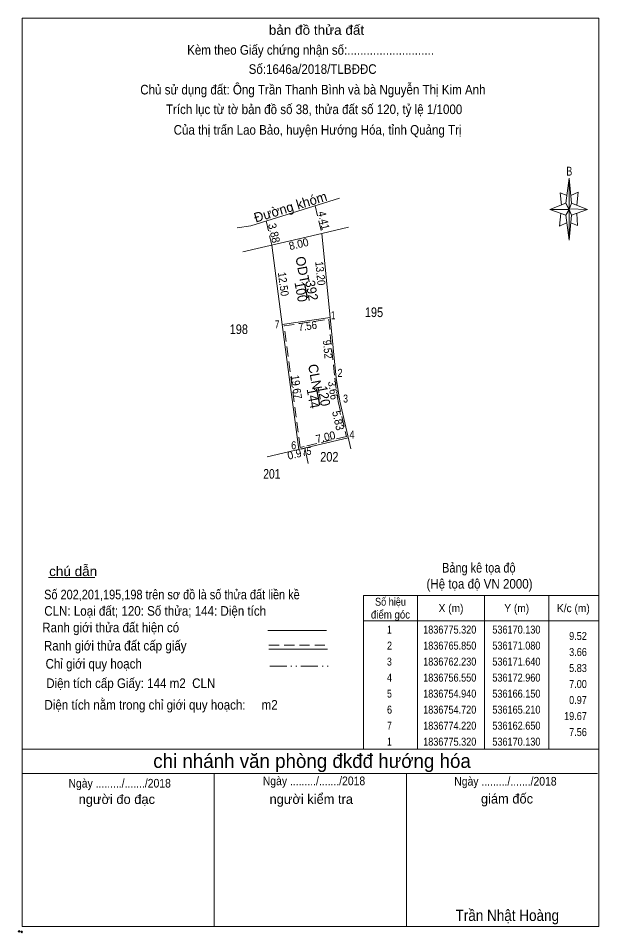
# Model space of a CAD drawing. Header units: centimetres. Extents: x 535572 to 536212, y 1836679 to 1836836.
# Drawn here: x 536121.4 to 536212, y 1836679.3 to 1836822 of the extents above; entities that cross this region are included whole.
import ezdxf
from ezdxf.enums import TextEntityAlignment as Align

# ---------------------------------------------------------------- set-up
doc = ezdxf.new("R2010")
doc.units = ezdxf.units.CM
doc.header["$LTSCALE"] = 0.53
doc.header["$PDMODE"] = 32
doc.header["$PDSIZE"] = 0.265
for name, pattern in [('DASH_DOUBLE_DOT', [9.2, 5, -1.2, 0.3, -1.2, 0.3, -1.2]), ('DOTTED', [1.5, 0.3, -1.2]), ('MEDIUM_DASHED', [4.5, 3, -1.5])]:
    doc.linetypes.add(name, pattern=pattern)
for name, color, linetype, lineweight in [('1', 7, 'DOTTED', 13), ('10', 7, 'Continuous', 25), ('17', 7, 'Continuous', 13), ('2', 7, 'Continuous', 13), ('5', 7, 'Continuous', 13), ('6', 7, 'Continuous', 13), ('63', 7, 'Continuous', 13), ('7', 7, 'Continuous', 13)]:
    doc.layers.add(name, color=color, linetype=linetype, lineweight=lineweight)

msp = doc.modelspace()

# ---------------------------------------------------------------- linework, layer by layer
at = {"layer": '1', "linetype": 'MEDIUM_DASHED'}
msp.add_lwpolyline([(536169.91, 1836775.03), (536170.83, 1836765.82), (536171.39, 1836762.18), (536172.66, 1836756.74), (536166.09, 1836755.18), (536165.42, 1836755.03), (536162.93, 1836774.01)], close=True, dxfattribs=at)
at = {"layer": '10'}
for p, q in [((536166.12, 1836780.54), (536166.52, 1836778.4)), ((536168, 1836764.11), (536168.46, 1836761.68))]:
    msp.add_line(p, q, dxfattribs=at)
at = {"layer": '17'}
msp.add_line((536126.14, 1836734.73), (536133.38, 1836734.73), dxfattribs=at)
at = {"layer": '2'}
msp.add_line((536162.65, 1836774.22), (536170.13, 1836775.32), dxfattribs=at)
at = {"layer": '5'}
for p, q in [((536122.04, 1836680.23), (536122.04, 1836822.03)), ((536206.91, 1836793.17), (536207.41, 1836797.07)), ((536207.81, 1836793.17), (536210.31, 1836792.17)), ((536206.91, 1836791.27), (536204.41, 1836792.17)), ((536207.81, 1836791.27), (536207.41, 1836787.37)), ((536208.61, 1836791.57), (536208.71, 1836789.67)), ((536208.71, 1836789.67), (536207.71, 1836790.07)), ((536122.04, 1836707.93), (536212.04, 1836707.93)), ((536122.04, 1836704.13), (536211.84, 1836704.13)), ((536122.04, 1836704.13), (536211.84, 1836704.13)), ((536122.04, 1836704.13), (536211.84, 1836704.13)), ((536152.04, 1836680.23), (536152.04, 1836704.13)), ((536182.04, 1836680.23), (536182.04, 1836704.13)), ((536212.04, 1836680.23), (536122.04, 1836680.23))]:
    msp.add_line(p, q, dxfattribs=at)
for points in [[(536122.04, 1836822.03), (536212.04, 1836822.03), (536212.04, 1836680.23)], [(536207.11, 1836794.37), (536206.01, 1836794.77), (536206.21, 1836792.87)], [(536207.71, 1836794.37), (536208.81, 1836794.87), (536208.61, 1836792.87)], [(536207.41, 1836792.17), (536206.91, 1836793.17), (536204.41, 1836792.17)], [(536206.11, 1836791.57), (536205.91, 1836789.57), (536207.01, 1836790.07)], [(536207.41, 1836792.17), (536207.81, 1836791.27), (536210.31, 1836792.17)]]:
    msp.add_lwpolyline(points, dxfattribs=at)
for points in [[(536207.41, 1836797.07), (536207.81, 1836793.17), (536207.41, 1836792.17)], [(536207.41, 1836792.17), (536204.41, 1836792.17), (536206.91, 1836793.17), (536207.81, 1836791.27), (536210.31, 1836792.17), (536207.41, 1836792.27)], [(536207.41, 1836792.17), (536207.41, 1836787.37), (536206.91, 1836791.27)]]:
    msp.add_lwpolyline(points, close=True, dxfattribs=at)
for p in [(536121.58, 1836679.47), (536121.98, 1836679.39)]:
    msp.add_point(p, dxfattribs=at)
at = {"layer": '6'}
for p, q in [((536160.42, 1836726.46), (536169.56, 1836726.46)), ((536160.56, 1836723.53), (536169.7, 1836723.53))]:
    msp.add_line(p, q, dxfattribs=at)
at = {"layer": '6', "linetype": 'MEDIUM_DASHED'}
msp.add_line((536160.56, 1836724.15), (536169.76, 1836724.15), dxfattribs=at)
at = {"layer": '63'}
for p, q in [((536183.74, 1836731.93), (536183.74, 1836707.93)), ((536194.24, 1836731.93), (536194.24, 1836707.93)), ((536204.24, 1836731.93), (536204.24, 1836707.93)), ((536175.34, 1836727.93), (536212.04, 1836727.93))]:
    msp.add_line(p, q, dxfattribs=at)
at = {"layer": '63', "linetype": 'DASH_DOUBLE_DOT'}
msp.add_line((536160.69, 1836720.9), (536169.89, 1836720.9), dxfattribs=at)
at = {"layer": '63'}
msp.add_lwpolyline([(536175.34, 1836731.93), (536212.04, 1836731.93), (536212.04, 1836707.93), (536175.34, 1836707.93)], close=True, dxfattribs=at)
at = {"layer": '7', "linetype": 'MEDIUM_DASHED'}
for p, q in [((536167.8, 1836792.75), (536168.81, 1836788.45)), ((536160.13, 1836790.39), (536161.02, 1836786.61))]:
    msp.add_line(p, q, dxfattribs=at)
at = {"layer": '7'}
for p, q in [((536156.48, 1836785.54), (536168.81, 1836788.45)), ((536168.81, 1836788.45), (536172.97, 1836789.43)), ((536171.08, 1836765.85), (536171.64, 1836762.23)), ((536171.64, 1836762.23), (536173.36, 1836754.83)), ((536172.96, 1836756.55), (536160.31, 1836753.56)), ((536166.15, 1836754.94), (536166.71, 1836752.54))]:
    msp.add_line(p, q, dxfattribs=at)
for points in [[(536155.62, 1836789.31), (536157.72, 1836789.65), (536171.6, 1836793.92)], [(536168.81, 1836788.45), (536170.13, 1836775.32), (536171.08, 1836765.85)], [(536165.21, 1836754.72), (536162.65, 1836774.22), (536161.02, 1836786.61)]]:
    msp.add_lwpolyline(points, dxfattribs=at)

# ---------------------------------------------------------------- texts
at = {"layer": '10'}
for s, p in [('ODT', (536165.4686, 1836780.542)), ('CLN', (536167.3928, 1836763.952))]:
    msp.add_text(s, height=1.5, rotation=280.449, dxfattribs=at).set_placement(p, align=Align.RIGHT)
at = {"layer": '10', "width": 0.95}
for s, p in [('392', (536166.5156, 1836779.391)), ('100', (536164.8366, 1836779.196)), ('144', (536166.7366, 1836762.556)), ('120', (536168.4266, 1836762.926))]:
    msp.add_text(s, height=1.5, rotation=280.449, dxfattribs=at).set_placement(p, align=Align.CENTER)
at = {"layer": '5'}
for s, height, width, p in [('bản đồ thửa đất', 1.5, 1.05, (536167.99, 1836819.45)), ('Kèm theo Giấy chứng nhận số:...........................', 1.5, 0.9, (536167.07, 1836816.34)), ('Số:1646a/2018/TLBĐĐC', 1.5, 0.9, (536167.39, 1836813.35)), ('Chủ sử dụng đất: Ông Trần Thanh Bình và bà Nguyễn Thị Kim Anh', 1.5, 0.9, (536167.43, 1836810.14)), ('Trích lục từ tờ bản đồ số 38, thửa đất số 120, tỷ lệ 1/1000 ', 1.5, 0.9, (536167.87, 1836807.07)), ('Của thị trấn Lao Bảo, huyện Hướng Hóa, tỉnh Quảng Trị', 1.5, 0.9, (536168.165, 1836803.86)), ('B', 1.378, 0.75, (536207.45, 1836797.47)), ('Ngày ........./......./2018', 1.35, 0.9, (536137.27, 1836701.92)), ('Ngày ........./......./2018', 1.35, 0.9, (536167.6, 1836702.29)), ('Ngày ........./......./2018', 1.35, 0.9, (536197.48, 1836702.23)), ('Trần Nhật Hoàng', 1.75, 0.9, (536197.775, 1836681.09))]:
    msp.add_text(s, height=height, dxfattribs=dict(at, width=width)).set_placement(p, align=Align.CENTER)
for s, height, p in [('chi nhánh văn phòng đkđđ hướng hóa', 2.187, (536167.295, 1836704.99)), ('người kiểm tra', 1.5, (536167.175, 1836699.37)), ('người đo đạc', 1.5, (536136.825, 1836699.35)), ('giám đốc', 1.5, (536197.725, 1836699.43))]:
    msp.add_text(s, height=height, dxfattribs=at).set_placement(p, align=Align.CENTER)
at = {"layer": '6'}
for s, width, p in [('chú dẫn', 1.05, (536130.01, 1836734.94)), ('Bảng kê tọa độ', 0.85, (536193.33, 1836735.49)), ('(Hệ tọa độ VN 2000)', 0.9, (536193.435, 1836732.98)), ('Ranh giới thửa đất hiện có ', 0.9, (536136.12, 1836726.16)), ('Ranh giới thửa đất cấp giấy', 0.9, (536136.58, 1836723.32)), ('Chỉ giới quy hoạch', 0.9, (536133.22, 1836720.5))]:
    msp.add_text(s, height=1.5, dxfattribs=dict(at, width=width)).set_placement(p, align=Align.CENTER)
for s, width, p in [('Số 202,201,195,198 trên sơ đồ là số thửa đất liền kề', 0.85, (536125.48, 1836731.31)), ('CLN: Loại đất; 120: Số thửa; 144: Diện tích', 0.9, (536125.5, 1836728.75)), ('Diện tích cấp Giấy: 144 m2  CLN', 0.9, (536125.81, 1836717.46)), ('Diện tích nằm trong chỉ giới quy hoạch:     m2', 0.9, (536125.53, 1836714.09))]:
    msp.add_text(s, height=1.5, dxfattribs=dict(at, width=width)).set_placement(p)
at = {"layer": '63'}
for s, rotation, width, p in [('13.20', 275.741, 0.9, (536167.9777, 1836782.1425)), ('12.50', 277.495, 0.9, (536162.2078, 1836780.4465)), ('7.56', 8.366, 0.9, (536166.6891, 1836773.3675)), ('9.52', 275.729, 0.9, (536169.1157, 1836770.2874)), ('19.67', 277.479, 0.9, (536164.254, 1836764.3814)), ('5.83', 283.083, 0.95, (536170.7636, 1836759.0815)), ('7.00', 13.301, 0.95, (536169.5412, 1836756.0373))]:
    msp.add_text(s, height=1.25, rotation=rotation, dxfattribs=dict(at, width=width)).set_placement(p, align=Align.CENTER)
for s, width, p in [(' 1', 0.75, (536170.94, 1836775.05)), (' 7', 0.8, (536162.22, 1836773.61)), (' 2', 0.85, (536172.07, 1836766.04)), (' 3', 0.8, (536172.9, 1836762.03)), (' 4', 0.85, (536173.92, 1836756.4)), (' 6', 0.85, (536164.83, 1836754.74)), (' 5', 0.8, (536167.19, 1836753.84)), ('9.52', 0.85, (536210.19, 1836724.96)), ('3.66', 0.85, (536210.19, 1836722.46)), ('5.83', 0.85, (536210.19, 1836719.96)), ('7.00', 0.85, (536210.19, 1836717.46)), ('0.97', 0.85, (536210.19, 1836714.96)), ('19.67', 0.85, (536210.19, 1836712.46)), ('7.56', 0.85, (536210.19, 1836709.96))]:
    msp.add_text(s, height=1.25, dxfattribs=dict(at, width=width)).set_placement(p, align=Align.RIGHT)
for s, width, p in [('Số hiệu', 0.85, (536179.54, 1836730.31)), ('điểm góc', 0.9, (536179.54, 1836728.31)), ('X (m)', 0.95, (536188.99, 1836729.31)), ('Y (m)', 0.95, (536199.245, 1836729.31)), ('K/c (m)', 0.95, (536208.085, 1836729.31)), (' 1', 0.75, (536179.19, 1836725.96)), ('1836775.320', 0.85, (536188.79, 1836725.96)), ('536170.130', 0.85, (536199.19, 1836725.96)), (' 2', 0.85, (536179.195, 1836723.46)), ('1836765.850', 0.85, (536188.79, 1836723.46)), ('536171.080', 0.85, (536199.19, 1836723.46)), (' 3', 0.8, (536179.185, 1836720.96)), ('1836762.230', 0.85, (536188.79, 1836720.96)), ('536171.640', 0.85, (536199.19, 1836720.96)), (' 4', 0.85, (536179.19, 1836718.46)), ('1836756.550', 0.85, (536188.79, 1836718.46)), ('536172.960', 0.85, (536199.19, 1836718.46)), (' 5', 0.8, (536179.195, 1836715.96)), ('1836754.940', 0.85, (536188.79, 1836715.96)), ('536166.150', 0.85, (536199.19, 1836715.96)), (' 6', 0.85, (536179.195, 1836713.46)), ('1836754.720', 0.85, (536188.79, 1836713.46)), ('536165.210', 0.85, (536199.19, 1836713.46)), (' 7', 0.8, (536179.195, 1836710.96)), ('1836774.220', 0.85, (536188.79, 1836710.96)), ('536162.650', 0.85, (536199.19, 1836710.96)), (' 1', 0.75, (536179.19, 1836708.46)), ('1836775.320', 0.85, (536188.79, 1836708.46)), ('536170.130', 0.85, (536199.19, 1836708.46))]:
    msp.add_text(s, height=1.25, dxfattribs=dict(at, width=width)).set_placement(p, align=Align.CENTER)
at = {"layer": '7'}
msp.add_text('Đường khóm', height=1.5, rotation=17.103, dxfattribs=at).set_placement((536164.1444, 1836791.8567), align=Align.CENTER)
for s, rotation, width, p in [('4.41', 283.218, 0.9, (536168.5187, 1836790.3279)), ('3.88', 283.249, 0.95, (536160.7689, 1836788.3482)), ('8.00', 13.25, 0.95, (536165.3568, 1836786.1748)), ('3.66', 278.794, 0.9, (536169.9989, 1836763.8505)), ('0.97', 13.173, 0.95, (536165.1226, 1836753.447))]:
    msp.add_text(s, height=1.25, rotation=rotation, dxfattribs=dict(at, width=width)).set_placement(p, align=Align.CENTER)
for s, width, p in [('195', 0.85, (536176.965, 1836775.38)), ('198', 0.85, (536155.87, 1836772.73)), ('202', 0.85, (536170, 1836752.82)), ('201', 0.8, (536161.02, 1836750.15))]:
    msp.add_text(s, height=1.5, dxfattribs=dict(at, width=width)).set_placement(p, align=Align.CENTER)

doc.saveas('drawing.dxf')
